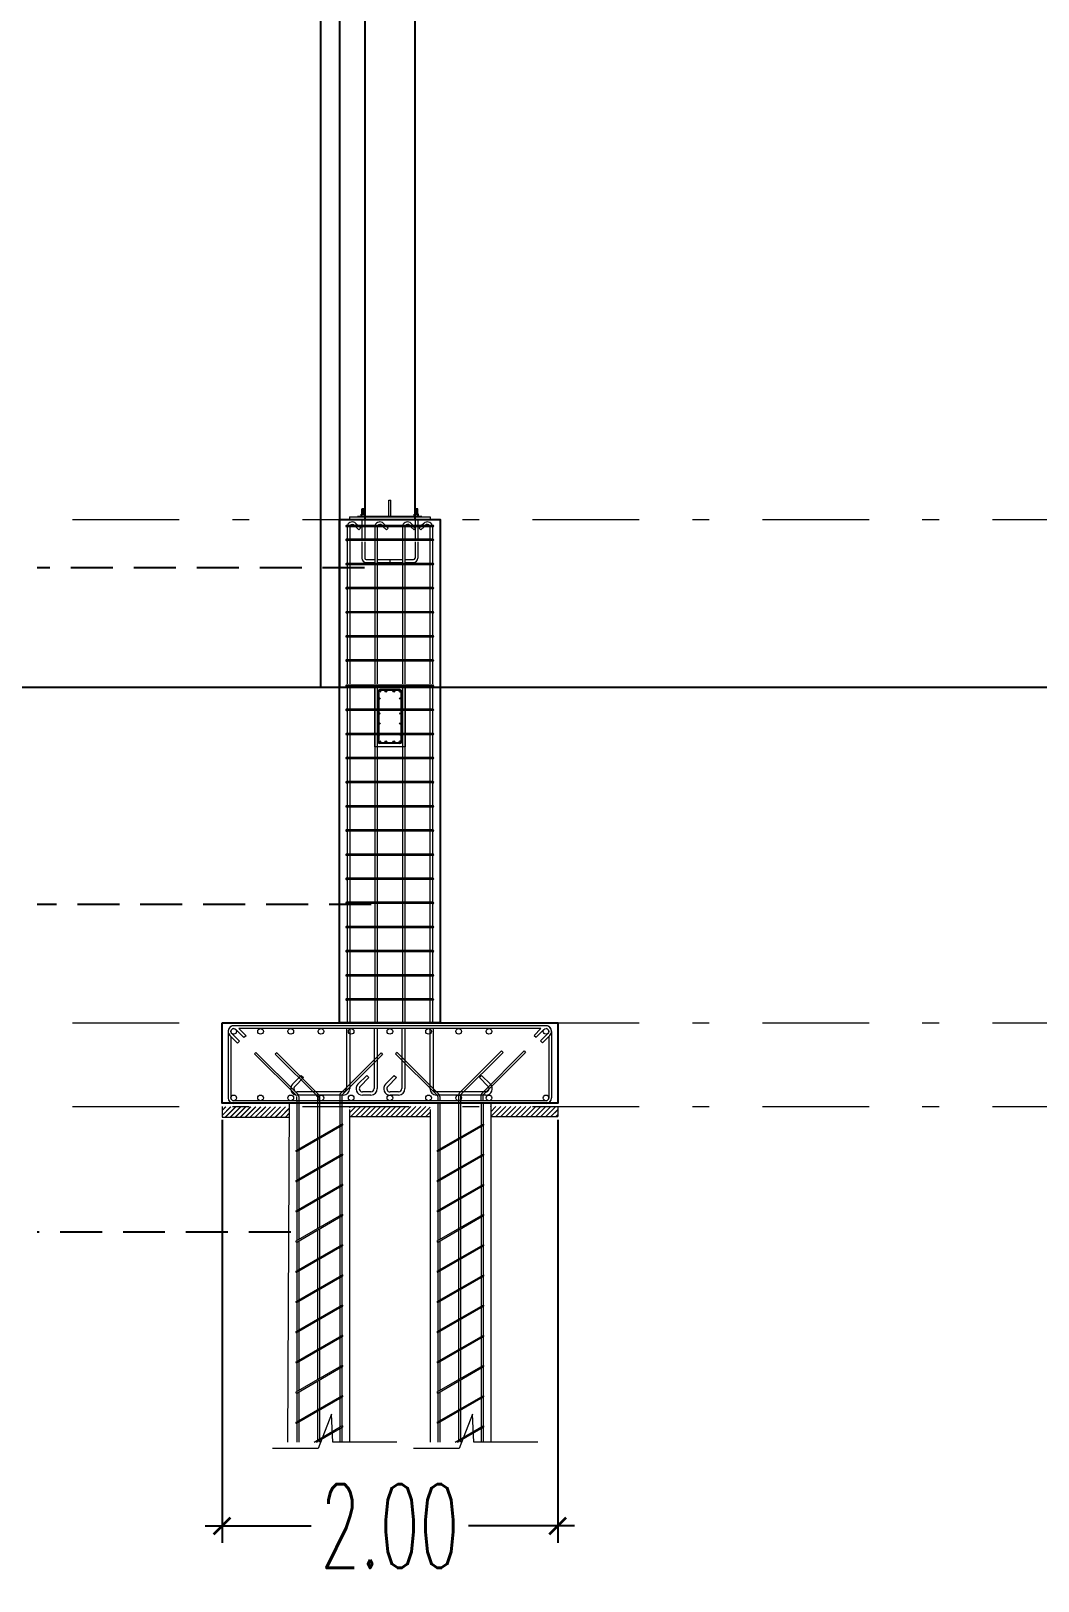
# Model space of a CAD drawing. Header units: millimetres. Extents: x 2175 to 3376, y 1504 to 1740.
# Drawn here: x 3000.11 to 3006.11, y 1627.84 to 1637.08 of the extents above; entities that cross this region are included whole.
import ezdxf

# ---------------------------------------------------------------- set-up
doc = ezdxf.new("R2010")
doc.units = ezdxf.units.MM
for name, pattern in [('DASHDOT2', [12.7, 6.35, -3.175, 0, -3.175]), ('DASHDOTX2', [50.8, 25.4, -12.7, 0, -12.7]), ('DASHED', [19.05, 12.7, -6.35]), ('HIDDEN', [0.375, 0.25, -0.125])]:
    doc.linetypes.add(name, pattern=pattern)
doc.layers.add('As Atap', color=3, linetype='DASHDOTX2', lineweight=40)
doc.layers.add('Garis Dim', color=131, linetype='DASHED', lineweight=9)
for name, color, linetype in [('dinding baru', 142, 'Continuous'), ('GR', 7, 'Continuous'), ('SUNGAI', 150, 'Continuous'), ('WF 150', 5, 'Continuous')]:
    doc.layers.add(name, color=color, linetype=linetype)
doc.layers.add('Layer2', color=7, linetype='DASHED', lineweight=40, true_color=0x238759)
doc.styles.add('-DIM2', font='simplex.shx', dxfattribs={"width": 0.55})
doc.dimstyles.new('DIMENSI MUSHOLLAH', dxfattribs={"dimtxt": 0.5, "dimasz": 0.1, "dimexe": 0.1, "dimexo": 0.1, "dimgap": 0.05, "dimtad": 0, "dimtih": 1, "dimtoh": 1, "dimzin": 0, "dimdsep": 46, "dimtxsty": '-DIM2', "dimblk": 'ARCHTICK', "dimcen": 0.3, "dimdle": 0.1, "dimclrd": 1, "dimclre": 1, "dimclrt": 2, "dimadec": 0, "dimazin": 0, "dimtfac": 1, "dimtix": 1, "dimtofl": 0, "dimtmove": 0, "dimatfit": 3, "dimldrblk": 'ARCHTICK', "dimfxl": 1, "dimtolj": 1, "dimtzin": 0, "dimarcsym": 0})

# ---------------------------------------------------------------- blocks, each defined once
blk = doc.blocks.new('soof bmi')
at = {"layer": 'Garis Dim', "color": 1, "linetype": 'ByBlock', "lineweight": 9}
for p, q in [((38143.76, 315.036), (38143.76, 314.534)), ((38143.768, 315.036), (38143.768, 314.534)), ((38143.978, 315.053), (38143.777, 315.053)), ((38143.978, 315.044), (38143.777, 315.044)), ((38143.987, 315.036), (38143.987, 314.534)), ((38143.996, 315.036), (38143.996, 314.534)), ((38143.978, 314.525), (38143.777, 314.525)), ((38143.978, 314.517), (38143.777, 314.517))]:
    blk.add_line(p, q, dxfattribs=at)
blk.add_lwpolyline([(38143.728, 315.085), (38144.028, 315.085), (38144.028, 314.485), (38143.728, 314.485)], close=True, dxfattribs=at)
for centre, radius in [((38143.777, 315.036), 0.00853), ((38143.774, 314.965), 0.0064), ((38143.838, 315.036), 0.00853), ((38143.917, 315.036), 0.00853), ((38143.978, 315.036), 0.00853), ((38143.981, 314.965), 0.0064), ((38143.774, 314.815), 0.0064), ((38143.981, 314.815), 0.0064), ((38143.774, 314.715), 0.0064), ((38143.981, 314.715), 0.0064), ((38143.774, 314.605), 0.0064), ((38143.777, 314.534), 0.00853), ((38143.838, 314.534), 0.00853), ((38143.917, 314.534), 0.00853), ((38143.978, 314.534), 0.00853), ((38143.981, 314.605), 0.0064)]:
    blk.add_circle(centre, radius, dxfattribs=at)
for centre, radius, start, end in [((38143.777, 315.036), 0.0171, 90, 180), ((38143.978, 315.036), 0.0171, 0, 90), ((38143.978, 315.036), 0.00853, 0, 90), ((38143.777, 314.534), 0.0171, 180, 270), ((38143.978, 314.534), 0.00853, 270, 0), ((38143.978, 314.534), 0.0171, 270, 0)]:
    blk.add_arc(centre, radius, start, end, dxfattribs=at)
blk = doc.blocks.new('_ArchTick')
at = {"color": 0, "linetype": 'ByBlock', "const_width": 0.15}
blk.add_lwpolyline([(-0.5, -0.5), (0.5, 0.5)], dxfattribs=at)
blk = doc.blocks.new('*D922')
at = {"layer": 'Defpoints', "color": 0, "transparency": 16777216}
for p in [(3001.2511, 1630.6858), (3003.2511, 1630.6858), (3003.2511, 1628.1658)]:
    blk.add_point(p, dxfattribs=at)
at = {"layer": 'dinding baru', "color": 1, "linetype": 'Continuous', "lineweight": -2, "transparency": 16777216}
for p, q in [((3001.2511, 1630.5858), (3001.2511, 1628.0658)), ((3003.2511, 1630.5858), (3003.2511, 1628.0658))]:
    blk.add_line(p, q, dxfattribs=at)
at = {"layer": 'dinding baru', "color": 1, "lineweight": -2, "transparency": 16777216}
for p, q in [((3001.1511, 1628.1658), (3001.782, 1628.1658)), ((3003.3511, 1628.1658), (3002.7201, 1628.1658))]:
    blk.add_line(p, q, dxfattribs=at)
at = {"layer": 'dinding baru', "color": 1, "lineweight": -2, "transparency": 16777216, "xscale": 0.1, "yscale": 0.1, "zscale": 0.1, "rotation": 180}
blk.add_blockref('_ArchTick', (3001.2511, 1628.1658), dxfattribs=at)
at = {"layer": 'dinding baru', "color": 1, "lineweight": -2, "transparency": 16777216, "xscale": 0.1, "yscale": 0.1, "zscale": 0.1}
blk.add_blockref('_ArchTick', (3003.2511, 1628.1658), dxfattribs=at)
at = {"layer": 'dinding baru', "color": 2, "lineweight": 0, "transparency": 16777216, "insert": (3002.2511, 1628.1658), "char_height": 0.5, "attachment_point": 5, "style": '-DIM2'}
blk.add_mtext('\\A1;2.00', dxfattribs=at)

msp = doc.modelspace()

# ---------------------------------------------------------------- hatches: boundary and pattern name
at = {"layer": 'Garis Dim', "linetype": 'ByBlock', "lineweight": 5}
h = msp.add_hatch(dxfattribs=at)
h.set_pattern_fill('LINE', color=0, scale=0.00072, angle=-0.00056, style=0)
h.set_pattern_definition([(179.999441, (3700.7352368, 1795.4695676), (2.23035e-08, 0.0022860000006), [])])
h.paths.add_polyline_path([(3002.1013, 1634.2272, 0.414214), (3002.0994, 1634.2291), (3002.086, 1634.2291, 0.414214), (3002.0841, 1634.2272), (3002.0841, 1634.1965), (3002.1013, 1634.1965)])
h = msp.add_hatch(dxfattribs=at)
h.set_pattern_fill('LINE', color=0, scale=0.00072, angle=-0.00056, style=0)
h.set_pattern_definition([(179.999441, (3700.418436, 1795.4695707), (2.23035e-08, 0.0022860000006), [])])
h.paths.add_polyline_path([(3002.4181, 1634.2272, 0.414214), (3002.4162, 1634.2291), (3002.4028, 1634.2291, 0.414214), (3002.4009, 1634.2272), (3002.4009, 1634.1965), (3002.4181, 1634.1965)])
at = {"layer": 'Layer2', "linetype": 'ByBlock', "lineweight": 5}
h = msp.add_hatch(dxfattribs=at)
h.set_pattern_fill('JIS_LC_8', scale=0.0027, style=0)
h.set_pattern_definition([(45, (23.486137, 400.594091), (-0.01489166881, 0.01489166881), []), (45, (23.487217, 400.594091), (-0.01489166881, 0.01489166881), [])])
h.paths.add_polyline_path([(3001.651, 1630.6634), (3001.2511, 1630.6646), (3001.2511, 1630.6046), (3001.651, 1630.6034)])
h.paths.add_polyline_path([(3002.0111, 1630.6658), (3002.0111, 1630.6658), (3002.0111, 1630.6058), (3002.0111, 1630.6058)])
h.paths.add_polyline_path([(3002.4918, 1630.6658), (3002.0111, 1630.6658), (3002.0111, 1630.6058), (3002.4918, 1630.6058)])
h.paths.add_polyline_path([(3003.2511, 1630.6658), (3002.8518, 1630.6658), (3002.8518, 1630.6058), (3003.2511, 1630.6058)])

# ---------------------------------------------------------------- linework, layer by layer
for p, q in [((3001.8388, 1641.3309), (3001.8388, 1633.1658)), ((3001.9511, 1641.3309), (3001.9511, 1633.1658)), ((3002.4422, 1634.1811), (3002.0582, 1634.1811)), ((3002.4422, 1634.1811), (3002.0582, 1634.1811))]:
    msp.add_line(p, q)
at = {"lineweight": 18}
for q in [(3002.0102, 1634.1657), (3002.0102, 1634.1658)]:
    msp.add_line((3002.4902, 1634.1658), q, dxfattribs=at)
at = {"linetype": 'HIDDEN'}
for p, q in [((3002.1008, 1633.8769), (3000.1489, 1633.8769)), ((3002.1394, 1631.8704), (3000.1489, 1631.8704)), ((3001.6614, 1629.9175), (3000.1489, 1629.9175))]:
    msp.add_line(p, q, dxfattribs=at)
at = {"layer": 'As Atap', "color": 0, "linetype": 'ByBlock', "lineweight": 5}
for p, q in [((3002.2458, 1634.281), (3002.2564, 1634.281)), ((3002.2458, 1634.1811), (3002.2458, 1634.281)), ((3002.2564, 1634.1811), (3002.2564, 1634.281)), ((3002.0844, 1634.1658), (3002.0844, 1634.1226)), ((3002.0994, 1634.2291), (3002.086, 1634.2291)), ((3002.1013, 1634.1658), (3002.1013, 1634.1226)), ((3002.4012, 1634.1658), (3002.4012, 1634.1226)), ((3002.4162, 1634.2291), (3002.4028, 1634.2291)), ((3002.4181, 1634.1658), (3002.4181, 1634.1226)), ((3001.9967, 1634.1222), (3001.9967, 1634.0479)), ((3002.0121, 1634.1222), (3002.0121, 1634.0479)), ((3002.0844, 1634.1222), (3002.0844, 1634.0479)), ((3002.1013, 1634.1222), (3002.1013, 1634.0479)), ((3002.1611, 1634.1207), (3002.1611, 1634.0479)), ((3002.1765, 1634.1207), (3002.1765, 1634.0479)), ((3002.3257, 1634.1207), (3002.3257, 1634.0479)), ((3002.341, 1634.1207), (3002.341, 1634.0479)), ((3002.4012, 1634.1222), (3002.4012, 1634.0479)), ((3002.4181, 1634.1222), (3002.4181, 1634.0479)), ((3002.4901, 1634.1207), (3002.4901, 1634.0479)), ((3002.5055, 1634.1207), (3002.5055, 1634.0479)), ((3001.9967, 1634.0402), (3001.9967, 1633.9039)), ((3002.0121, 1634.0402), (3002.0121, 1633.9039)), ((3002.0844, 1634.0328), (3002.0844, 1633.9357)), ((3002.1013, 1634.0328), (3002.1013, 1633.9357)), ((3002.1611, 1634.0402), (3002.1611, 1633.9039)), ((3002.1765, 1634.0402), (3002.1765, 1633.9039)), ((3002.3257, 1634.0402), (3002.3257, 1633.9039)), ((3002.341, 1634.0402), (3002.341, 1633.9039)), ((3002.4012, 1634.0328), (3002.4012, 1633.9357)), ((3002.4181, 1634.0328), (3002.4181, 1633.9357)), ((3002.4901, 1634.0402), (3002.4901, 1633.9039)), ((3002.5055, 1634.0402), (3002.5055, 1633.9039)), ((3001.9967, 1633.8962), (3001.9967, 1633.7599)), ((3002.0121, 1633.8962), (3002.0121, 1633.7599)), ((3002.11, 1633.927), (3002.1611, 1633.927)), ((3002.1103, 1633.9098), (3002.1611, 1633.9098)), ((3002.1611, 1633.8962), (3002.1611, 1633.7599)), ((3002.1765, 1633.927), (3002.3257, 1633.927)), ((3002.1765, 1633.9098), (3002.3257, 1633.9098)), ((3002.1765, 1633.8962), (3002.1765, 1633.7599)), ((3002.2506, 1633.927), (3002.2506, 1633.9098)), ((3002.3257, 1633.8962), (3002.3257, 1633.7599)), ((3002.341, 1633.927), (3002.3925, 1633.927)), ((3002.341, 1633.9098), (3002.3922, 1633.9098)), ((3002.341, 1633.8962), (3002.341, 1633.7599)), ((3002.4901, 1633.8962), (3002.4901, 1633.7599)), ((3002.5055, 1633.8962), (3002.5055, 1633.7599)), ((3001.9967, 1633.7522), (3001.9967, 1633.6159)), ((3002.0121, 1633.7522), (3002.0121, 1633.6159)), ((3002.1611, 1633.7522), (3002.1611, 1633.6159)), ((3002.1765, 1633.7522), (3002.1765, 1633.6159)), ((3002.3257, 1633.7522), (3002.3257, 1633.6159)), ((3002.341, 1633.7522), (3002.341, 1633.6159)), ((3002.4901, 1633.7522), (3002.4901, 1633.6159)), ((3002.5055, 1633.7522), (3002.5055, 1633.6159)), ((3001.9967, 1633.6088), (3001.9967, 1633.4725)), ((3002.0121, 1633.6088), (3002.0121, 1633.4725)), ((3002.1611, 1633.6088), (3002.1611, 1633.4725)), ((3002.1765, 1633.6088), (3002.1765, 1633.4725)), ((3002.3257, 1633.6088), (3002.3257, 1633.4725)), ((3002.341, 1633.6088), (3002.341, 1633.4725)), ((3002.4901, 1633.6088), (3002.4901, 1633.4725)), ((3002.5055, 1633.6088), (3002.5055, 1633.4725)), ((3001.9967, 1633.4648), (3001.9967, 1633.3285)), ((3002.0121, 1633.4648), (3002.0121, 1633.3285)), ((3002.1611, 1633.4648), (3002.1611, 1633.3285)), ((3002.1765, 1633.4648), (3002.1765, 1633.3285)), ((3002.3257, 1633.4648), (3002.3257, 1633.3285)), ((3002.341, 1633.4648), (3002.341, 1633.3285)), ((3002.4901, 1633.4648), (3002.4901, 1633.3285)), ((3002.5055, 1633.4648), (3002.5055, 1633.3285)), ((3001.9967, 1633.3215), (3001.9967, 1633.1852)), ((3002.0121, 1633.3215), (3002.0121, 1633.1852)), ((3002.1611, 1633.3215), (3002.1611, 1633.1852)), ((3002.1765, 1633.3215), (3002.1765, 1633.1852)), ((3002.3257, 1633.3215), (3002.3257, 1633.1852)), ((3002.341, 1633.3215), (3002.341, 1633.1852)), ((3002.4901, 1633.3215), (3002.4901, 1633.1852)), ((3002.5055, 1633.3215), (3002.5055, 1633.1852)), ((3001.9967, 1633.1708), (3001.9967, 1633.0344)), ((3002.0121, 1633.1708), (3002.0121, 1633.0344)), ((3002.1611, 1633.1708), (3002.1611, 1633.0344)), ((3002.1765, 1633.1708), (3002.1765, 1633.0344)), ((3002.3257, 1633.1708), (3002.3257, 1633.0344)), ((3002.341, 1633.1708), (3002.341, 1633.0344)), ((3002.4901, 1633.1708), (3002.4901, 1633.0344)), ((3002.5055, 1633.1708), (3002.5055, 1633.0344)), ((3001.9967, 1633.0268), (3001.9967, 1632.8904)), ((3002.0121, 1633.0268), (3002.0121, 1632.8904)), ((3002.1611, 1633.0268), (3002.1611, 1632.8904)), ((3002.1765, 1633.0268), (3002.1765, 1632.8904)), ((3002.3257, 1633.0268), (3002.3257, 1632.8904)), ((3002.341, 1633.0268), (3002.341, 1632.8904)), ((3002.4901, 1633.0268), (3002.4901, 1632.8904)), ((3002.5055, 1633.0268), (3002.5055, 1632.8904)), ((3001.9967, 1632.8834), (3001.9967, 1632.7471)), ((3002.0121, 1632.8834), (3002.0121, 1632.7471)), ((3002.1611, 1632.8834), (3002.1611, 1632.7471)), ((3002.1765, 1632.8834), (3002.1765, 1632.7471)), ((3002.3257, 1632.8834), (3002.3257, 1632.7471)), ((3002.341, 1632.8834), (3002.341, 1632.7471)), ((3002.4901, 1632.8834), (3002.4901, 1632.7471)), ((3002.5055, 1632.8834), (3002.5055, 1632.7471)), ((3001.9967, 1632.7394), (3001.9967, 1632.6031)), ((3002.0121, 1632.7394), (3002.0121, 1632.6031)), ((3002.1611, 1632.7394), (3002.1611, 1632.6031)), ((3002.1765, 1632.7394), (3002.1765, 1632.6031)), ((3002.3257, 1632.7394), (3002.3257, 1632.6031)), ((3002.341, 1632.7394), (3002.341, 1632.6031)), ((3002.4901, 1632.7394), (3002.4901, 1632.6031)), ((3002.5055, 1632.7394), (3002.5055, 1632.6031)), ((3001.9967, 1632.5954), (3001.9967, 1632.4591)), ((3002.0121, 1632.5954), (3002.0121, 1632.4591)), ((3002.1611, 1632.5954), (3002.1611, 1632.4591)), ((3002.1765, 1632.5954), (3002.1765, 1632.4591)), ((3002.3257, 1632.5954), (3002.3257, 1632.4591)), ((3002.341, 1632.5954), (3002.341, 1632.4591)), ((3002.4901, 1632.5954), (3002.4901, 1632.4591)), ((3002.5055, 1632.5954), (3002.5055, 1632.4591)), ((3001.9967, 1632.4514), (3001.9967, 1632.3151)), ((3002.0121, 1632.4514), (3002.0121, 1632.3151)), ((3002.1611, 1632.4514), (3002.1611, 1632.3151)), ((3002.1765, 1632.4514), (3002.1765, 1632.3151)), ((3002.3257, 1632.4514), (3002.3257, 1632.3151)), ((3002.341, 1632.4514), (3002.341, 1632.3151)), ((3002.4901, 1632.4514), (3002.4901, 1632.3151)), ((3002.5055, 1632.4514), (3002.5055, 1632.3151)), ((3001.9967, 1632.3074), (3001.9967, 1632.1711)), ((3002.0121, 1632.3074), (3002.0121, 1632.1711)), ((3002.1611, 1632.3074), (3002.1611, 1632.1711)), ((3002.1765, 1632.3074), (3002.1765, 1632.1711)), ((3002.3257, 1632.3074), (3002.3257, 1632.1711)), ((3002.341, 1632.3074), (3002.341, 1632.1711)), ((3002.4901, 1632.3074), (3002.4901, 1632.1711)), ((3002.5055, 1632.3074), (3002.5055, 1632.1711)), ((3001.9967, 1632.1634), (3001.9967, 1632.0271)), ((3002.0121, 1632.1634), (3002.0121, 1632.0271)), ((3002.1611, 1632.1634), (3002.1611, 1632.0271)), ((3002.1765, 1632.1634), (3002.1765, 1632.0271)), ((3002.3257, 1632.1634), (3002.3257, 1632.0271)), ((3002.341, 1632.1634), (3002.341, 1632.0271)), ((3002.4901, 1632.1634), (3002.4901, 1632.0271)), ((3002.5055, 1632.1634), (3002.5055, 1632.0271)), ((3001.9967, 1632.02), (3001.9967, 1631.8837)), ((3002.0121, 1632.02), (3002.0121, 1631.8837)), ((3002.1611, 1632.02), (3002.1611, 1631.8837)), ((3002.1765, 1632.02), (3002.1765, 1631.8837)), ((3002.3257, 1632.02), (3002.3257, 1631.8837)), ((3002.341, 1632.02), (3002.341, 1631.8837)), ((3002.4901, 1632.02), (3002.4901, 1631.8837)), ((3002.5055, 1632.02), (3002.5055, 1631.8837)), ((3001.9967, 1631.876), (3001.9967, 1631.7397)), ((3002.0121, 1631.876), (3002.0121, 1631.7397)), ((3002.1611, 1631.876), (3002.1611, 1631.7397)), ((3002.1765, 1631.876), (3002.1765, 1631.7397)), ((3002.3257, 1631.876), (3002.3257, 1631.7397)), ((3002.341, 1631.876), (3002.341, 1631.7397)), ((3002.4901, 1631.876), (3002.4901, 1631.7397)), ((3002.5055, 1631.876), (3002.5055, 1631.7397)), ((3001.9967, 1631.732), (3001.9967, 1631.5957)), ((3002.0121, 1631.732), (3002.0121, 1631.5957)), ((3002.1611, 1631.732), (3002.1611, 1631.5957)), ((3002.1765, 1631.732), (3002.1765, 1631.5957)), ((3002.3257, 1631.732), (3002.3257, 1631.5957)), ((3002.341, 1631.732), (3002.341, 1631.5957)), ((3002.4901, 1631.732), (3002.4901, 1631.5957)), ((3002.5055, 1631.732), (3002.5055, 1631.5957)), ((3001.9967, 1631.588), (3001.9967, 1631.4517)), ((3002.0121, 1631.588), (3002.0121, 1631.4517)), ((3002.1611, 1631.588), (3002.1611, 1631.4517)), ((3002.1765, 1631.588), (3002.1765, 1631.4517)), ((3002.3257, 1631.588), (3002.3257, 1631.4517)), ((3002.341, 1631.588), (3002.341, 1631.4517)), ((3002.4901, 1631.588), (3002.4901, 1631.4517)), ((3002.5055, 1631.588), (3002.5055, 1631.4517)), ((3001.9967, 1631.444), (3001.9967, 1631.3077)), ((3002.0121, 1631.444), (3002.0121, 1631.3077)), ((3002.1611, 1631.444), (3002.1611, 1631.3077)), ((3002.1765, 1631.444), (3002.1765, 1631.3077)), ((3002.3257, 1631.444), (3002.3257, 1631.3077)), ((3002.341, 1631.444), (3002.341, 1631.3077)), ((3002.4901, 1631.444), (3002.4901, 1631.3077)), ((3002.5055, 1631.444), (3002.5055, 1631.3077)), ((3001.9967, 1631.3), (3001.9967, 1631.1637)), ((3002.0121, 1631.3), (3002.0121, 1631.1637)), ((3002.1611, 1631.3), (3002.1611, 1631.1637)), ((3002.1765, 1631.3), (3002.1765, 1631.1637)), ((3002.3257, 1631.3), (3002.3257, 1631.1637)), ((3002.341, 1631.3), (3002.341, 1631.1637)), ((3002.4901, 1631.3), (3002.4901, 1631.1637)), ((3002.5055, 1631.3), (3002.5055, 1631.1637)), ((3001.2871, 1631.1142), (3001.2871, 1630.7174)), ((3001.9929, 1631.131), (3001.9929, 1630.7726)), ((3002.0121, 1631.131), (3002.0121, 1630.7815)), ((3002.1573, 1631.131), (3002.1573, 1630.7726)), ((3002.1765, 1631.131), (3002.1765, 1630.7726)), ((3002.3218, 1631.131), (3002.3218, 1630.7726)), ((3002.341, 1631.131), (3002.341, 1630.7726)), ((3002.4901, 1631.131), (3002.4901, 1630.7758)), ((3002.5093, 1631.131), (3002.5093, 1630.7735)), ((3003.2151, 1631.114), (3003.2151, 1630.7174)), ((3001.3046, 1631.0835), (3001.3046, 1630.7223)), ((3003.1983, 1631.0835), (3003.1983, 1630.7174)), ((3001.9527, 1630.7391), (3001.9527, 1630.7006)), ((3002.0121, 1630.7815), (3002.0121, 1630.7726)), ((3001.6959, 1630.7267), (3001.6959, 1630.7006)), ((3001.6967, 1630.7006), (3001.6967, 1630.4065)), ((3001.7079, 1630.7267), (3001.7079, 1630.7006)), ((3001.7087, 1630.7006), (3001.7087, 1630.4135)), ((3001.8191, 1630.7271), (3001.8191, 1630.4772)), ((3001.8311, 1630.7321), (3001.8311, 1630.4841)), ((3001.9535, 1630.7006), (3001.9535, 1630.5548)), ((3001.9647, 1630.7342), (3001.9647, 1630.7006)), ((3001.9655, 1630.7006), (3001.9655, 1630.5617)), ((3002.5367, 1630.7267), (3002.5367, 1630.7006)), ((3002.5367, 1630.7267), (3002.5367, 1630.7006)), ((3002.5374, 1630.6838), (3002.5374, 1630.4065)), ((3002.5487, 1630.7267), (3002.5487, 1630.7006)), ((3002.5487, 1630.7265), (3002.5487, 1630.7006)), ((3002.5494, 1630.6838), (3002.5494, 1630.4135)), ((3002.6598, 1630.7342), (3002.6598, 1630.4772)), ((3002.6718, 1630.7342), (3002.6718, 1630.4841)), ((3002.7935, 1630.7317), (3002.7935, 1630.7006)), ((3002.7942, 1630.6838), (3002.7942, 1630.5655)), ((3002.7942, 1630.6838), (3002.7942, 1630.5548)), ((3002.8055, 1630.7317), (3002.8055, 1630.7006)), ((3002.8062, 1630.6838), (3002.8062, 1630.5655)), ((3002.8062, 1630.6838), (3002.8062, 1630.5617)), ((3002.8588, 1630.7008), (3002.8588, 1630.7006)), ((3002.8588, 1630.7008), (3002.8588, 1630.7006)), ((3001.9655, 1630.5534), (3001.9655, 1630.3817)), ((3002.8062, 1630.5534), (3002.8062, 1630.3817)), ((3001.8191, 1630.4689), (3001.8191, 1630.2972)), ((3001.8311, 1630.4758), (3001.8311, 1630.3041)), ((3001.9535, 1630.5465), (3001.9535, 1630.3748)), ((3002.6598, 1630.4689), (3002.6598, 1630.2972)), ((3002.6718, 1630.4758), (3002.6718, 1630.3041)), ((3002.7942, 1630.5465), (3002.7942, 1630.3748)), ((3001.6967, 1630.3982), (3001.6967, 1630.2265)), ((3001.7087, 1630.4051), (3001.7087, 1630.2335)), ((3001.9655, 1630.3734), (3001.9655, 1630.2017)), ((3002.5374, 1630.3982), (3002.5374, 1630.2265)), ((3002.5494, 1630.4052), (3002.5494, 1630.2335)), ((3002.8062, 1630.3734), (3002.8062, 1630.2017)), ((3001.8191, 1630.2889), (3001.8191, 1630.1172)), ((3001.8311, 1630.2958), (3001.8311, 1630.1241)), ((3001.9535, 1630.3665), (3001.9535, 1630.1948)), ((3002.6598, 1630.2889), (3002.6598, 1630.1172)), ((3002.6718, 1630.2958), (3002.6718, 1630.1241)), ((3002.7942, 1630.3665), (3002.7942, 1630.1948)), ((3001.6967, 1630.2182), (3001.6967, 1630.0465)), ((3001.7087, 1630.2251), (3001.7087, 1630.0535)), ((3001.9535, 1630.1865), (3001.9535, 1630.0148)), ((3001.9655, 1630.1934), (3001.9655, 1630.0217)), ((3002.5374, 1630.2182), (3002.5375, 1630.0465)), ((3002.5494, 1630.2252), (3002.5495, 1630.0535)), ((3002.7942, 1630.1865), (3002.7943, 1630.0148)), ((3002.8062, 1630.1934), (3002.8063, 1630.0217)), ((3001.8191, 1630.1089), (3001.8191, 1629.9372)), ((3001.8311, 1630.1158), (3001.8311, 1629.9441)), ((3002.6598, 1630.1089), (3002.6599, 1629.9372)), ((3002.6718, 1630.1158), (3002.6719, 1629.9441)), ((3001.6967, 1630.0382), (3001.6967, 1629.8665)), ((3001.7087, 1630.0451), (3001.7087, 1629.8735)), ((3001.9535, 1630.0065), (3001.9535, 1629.8348)), ((3001.9655, 1630.0134), (3001.9655, 1629.8417)), ((3002.5375, 1630.0382), (3002.5375, 1629.8665)), ((3002.5495, 1630.0452), (3002.5495, 1629.8735)), ((3002.7943, 1630.0065), (3002.7943, 1629.8348)), ((3002.8063, 1630.0134), (3002.8063, 1629.8417)), ((3001.8191, 1629.9289), (3001.8191, 1629.7572)), ((3001.8311, 1629.9358), (3001.8311, 1629.7641)), ((3002.6599, 1629.9289), (3002.6599, 1629.7572)), ((3002.6719, 1629.9358), (3002.6719, 1629.7641)), ((3001.6967, 1629.8582), (3001.6967, 1629.6865)), ((3001.7087, 1629.8651), (3001.7087, 1629.6935)), ((3001.9535, 1629.8265), (3001.9535, 1629.6548)), ((3001.9655, 1629.8334), (3001.9655, 1629.6617)), ((3002.5375, 1629.8582), (3002.5375, 1629.6865)), ((3002.5495, 1629.8652), (3002.5495, 1629.6935)), ((3002.7943, 1629.8265), (3002.7943, 1629.6548)), ((3002.7943, 1629.8265), (3002.7943, 1629.6548)), ((3002.8063, 1629.8334), (3002.8063, 1629.6617)), ((3002.8063, 1629.8334), (3002.8063, 1629.6617)), ((3001.8191, 1629.7489), (3001.8191, 1629.5772)), ((3001.8311, 1629.7558), (3001.8311, 1629.5841)), ((3002.6599, 1629.7489), (3002.6599, 1629.5772)), ((3002.6599, 1629.7489), (3002.6599, 1629.5772)), ((3002.6719, 1629.7558), (3002.6719, 1629.5841)), ((3002.6719, 1629.7558), (3002.6719, 1629.5841)), ((3001.6967, 1629.6782), (3001.6967, 1629.5065)), ((3001.7087, 1629.6851), (3001.7087, 1629.5135)), ((3001.9535, 1629.6465), (3001.9535, 1629.4748)), ((3001.9655, 1629.6534), (3001.9655, 1629.4817)), ((3002.5375, 1629.6782), (3002.5375, 1629.5065)), ((3002.5375, 1629.6782), (3002.5375, 1629.5065)), ((3002.5495, 1629.6852), (3002.5495, 1629.5135)), ((3002.5495, 1629.6852), (3002.5495, 1629.5135)), ((3002.7943, 1629.6465), (3002.7943, 1629.4748)), ((3002.8063, 1629.6534), (3002.8063, 1629.4817)), ((3001.8191, 1629.5689), (3001.8191, 1629.3972)), ((3001.8311, 1629.5758), (3001.8311, 1629.4041)), ((3002.6599, 1629.5689), (3002.6599, 1629.3972)), ((3002.6719, 1629.5758), (3002.6719, 1629.4041)), ((3001.6967, 1629.4982), (3001.6967, 1629.3265)), ((3001.7087, 1629.5051), (3001.7087, 1629.3335)), ((3001.9535, 1629.4665), (3001.9535, 1629.2948)), ((3001.9655, 1629.4734), (3001.9655, 1629.3017)), ((3002.5375, 1629.4982), (3002.5375, 1629.3265)), ((3002.5495, 1629.5052), (3002.5495, 1629.3335)), ((3002.7943, 1629.4665), (3002.7943, 1629.2948)), ((3002.8063, 1629.4734), (3002.8063, 1629.3017)), ((3001.8191, 1629.3889), (3001.8191, 1629.2172)), ((3001.8311, 1629.3958), (3001.8311, 1629.2241)), ((3002.6599, 1629.3889), (3002.6599, 1629.2172)), ((3002.6719, 1629.3958), (3002.6719, 1629.2241)), ((3001.6967, 1629.3182), (3001.6967, 1629.1465)), ((3001.7087, 1629.3251), (3001.7087, 1629.1535)), ((3001.9535, 1629.2865), (3001.9535, 1629.1148)), ((3001.9655, 1629.2934), (3001.9655, 1629.1217)), ((3002.5375, 1629.3182), (3002.5375, 1629.1465)), ((3002.5495, 1629.3252), (3002.5495, 1629.1535)), ((3002.7943, 1629.2865), (3002.7943, 1629.1148)), ((3002.8063, 1629.2934), (3002.8063, 1629.1217)), ((3001.8191, 1629.2089), (3001.8191, 1629.0372)), ((3001.8311, 1629.2158), (3001.8311, 1629.0441)), ((3002.6599, 1629.2089), (3002.6599, 1629.0372)), ((3002.6719, 1629.2158), (3002.6719, 1629.0441)), ((3001.6967, 1629.1382), (3001.6967, 1628.9665)), ((3001.7087, 1629.1451), (3001.7087, 1628.9735)), ((3001.9535, 1629.1065), (3001.9535, 1628.9348)), ((3001.9655, 1629.1134), (3001.9655, 1628.9417)), ((3002.5375, 1629.1382), (3002.5375, 1628.9665)), ((3002.5495, 1629.1452), (3002.5495, 1628.9735)), ((3002.7943, 1629.1065), (3002.7943, 1628.9348)), ((3002.8063, 1629.1134), (3002.8063, 1628.9417)), ((3001.8191, 1629.0289), (3001.8191, 1628.8572)), ((3001.8311, 1629.0358), (3001.8311, 1628.8641)), ((3002.6599, 1629.0289), (3002.6599, 1628.8572)), ((3002.6719, 1629.0358), (3002.6719, 1628.8641)), ((3001.6967, 1628.9582), (3001.6967, 1628.7865)), ((3001.7087, 1628.9651), (3001.7087, 1628.7935)), ((3001.9535, 1628.9265), (3001.9535, 1628.7548)), ((3001.9655, 1628.9334), (3001.9655, 1628.7617)), ((3002.5375, 1628.9582), (3002.5375, 1628.7865)), ((3002.5495, 1628.9652), (3002.5495, 1628.7935)), ((3002.7943, 1628.9265), (3002.7943, 1628.7548)), ((3002.8063, 1628.9334), (3002.8063, 1628.7617)), ((3001.8191, 1628.8489), (3001.8191, 1628.6772)), ((3001.8311, 1628.8558), (3001.8311, 1628.6841)), ((3002.6599, 1628.8489), (3002.6599, 1628.6772)), ((3002.6719, 1628.8558), (3002.6719, 1628.6841)), ((3001.6967, 1628.7782), (3001.6967, 1628.6658)), ((3001.7087, 1628.7851), (3001.7087, 1628.6658)), ((3001.9535, 1628.7465), (3001.9535, 1628.6657)), ((3001.9655, 1628.7534), (3001.9655, 1628.6657)), ((3002.5375, 1628.7782), (3002.5375, 1628.6658)), ((3002.5495, 1628.7852), (3002.5495, 1628.6658)), ((3002.7943, 1628.7465), (3002.7943, 1628.6658)), ((3002.8063, 1628.7534), (3002.8063, 1628.6658)), ((3001.8191, 1628.6689), (3001.8191, 1628.6658)), ((3001.8311, 1628.6758), (3001.8311, 1628.6658)), ((3002.6599, 1628.6689), (3002.6599, 1628.6658)), ((3002.6719, 1628.6758), (3002.6719, 1628.6658))]:
    msp.add_line(p, q, dxfattribs=at)
at = {"layer": 'As Atap', "color": 7, "linetype": 'ByBlock', "lineweight": 9}
for p, q in [((3002.0111, 1634.1811), (3002.0111, 1634.1658)), ((3002.0111, 1634.1811), (3002.4911, 1634.1811)), ((3002.4911, 1634.1811), (3002.4911, 1634.1658))]:
    msp.add_line(p, q, dxfattribs=at)
at = {"layer": 'As Atap', "color": 7, "linetype": 'ByBlock', "lineweight": 5}
for p, q in [((3002.1083, 1634.183), (3002.0771, 1634.183)), ((3002.1054, 1634.1965), (3002.0799, 1634.1965)), ((3002.4251, 1634.183), (3002.3939, 1634.183)), ((3002.4222, 1634.1965), (3002.3967, 1634.1965)), ((3001.2511, 1630.6658), (3001.2511, 1630.6034)), ((3001.6513, 1630.6867), (3001.6415, 1628.6658)), ((3002.0111, 1630.6478), (3002.0111, 1628.6658)), ((3002.4918, 1630.6478), (3002.4919, 1628.6658)), ((3002.8518, 1630.6838), (3002.8519, 1628.6658)), ((3003.2511, 1630.6658), (3003.2511, 1630.6058))]:
    msp.add_line(p, q, dxfattribs=at)
at = {"layer": 'As Atap', "color": 0, "linetype": 'ByBlock', "lineweight": 5}
for centre, radius, start, end in [((3002.1103, 1633.9357), 0.0259, 180, 270), ((3002.11, 1633.9357), 0.00864, 180, 270), ((3002.3922, 1633.9357), 0.0259, 270, 0), ((3002.3925, 1633.9357), 0.00864, 270, 0)]:
    msp.add_arc(centre, radius, start, end, dxfattribs=at)
at = {"layer": 'Garis Dim', "linetype": 'DASHDOT2', "ltscale": 0.1}
for p, q in [((2996.2511, 1634.1658), (3070.7511, 1634.1658)), ((2996.2511, 1631.1658), (3070.7564, 1631.1658)), ((2996.2511, 1630.6658), (3070.7564, 1630.6658))]:
    msp.add_line(p, q, dxfattribs=at)
at = {"layer": 'Garis Dim', "color": 7, "linetype": 'ByBlock', "lineweight": 5}
for p, q in [((3002.0771, 1634.1811), (3002.0771, 1634.183)), ((3002.0799, 1634.183), (3002.0799, 1634.1965)), ((3002.0863, 1634.183), (3002.0863, 1634.1965)), ((3002.0991, 1634.183), (3002.0991, 1634.1965)), ((3002.1054, 1634.183), (3002.1054, 1634.1965)), ((3002.1083, 1634.1811), (3002.1083, 1634.183)), ((3002.3939, 1634.1811), (3002.3939, 1634.183)), ((3002.3967, 1634.183), (3002.3967, 1634.1965)), ((3002.4031, 1634.183), (3002.4031, 1634.1965)), ((3002.4159, 1634.183), (3002.4159, 1634.1965)), ((3002.4222, 1634.183), (3002.4222, 1634.1965)), ((3002.4251, 1634.1811), (3002.4251, 1634.183)), ((3001.2511, 1630.6034), (3001.6509, 1630.6034)), ((3002.0111, 1630.6058), (3002.4918, 1630.6058)), ((3002.8518, 1630.6058), (3003.2511, 1630.6058))]:
    msp.add_line(p, q, dxfattribs=at)
at = {"layer": 'Garis Dim', "color": 0, "linetype": 'ByBlock', "lineweight": 5}
for p, q in [((3002.0841, 1634.1965), (3002.0841, 1634.2272)), ((3002.1013, 1634.1965), (3002.1013, 1634.2272)), ((3002.4009, 1634.1965), (3002.4009, 1634.2272)), ((3002.4181, 1634.1965), (3002.4181, 1634.2272)), ((3002.5093, 1634.1299), (3001.9929, 1634.1299)), ((3002.5093, 1634.1222), (3001.9929, 1634.1222)), ((3002.0476, 1634.1222), (3002.0664, 1634.1035)), ((3002.0491, 1634.1424), (3002.0616, 1634.1299)), ((3002.0623, 1634.1315), (3002.0639, 1634.1299)), ((3002.0772, 1634.1143), (3002.0664, 1634.1035)), ((3002.0693, 1634.1222), (3002.0772, 1634.1143)), ((3002.2027, 1634.1315), (3002.2043, 1634.1299)), ((3002.212, 1634.1222), (3002.2308, 1634.1035)), ((3002.2135, 1634.1424), (3002.226, 1634.1299)), ((3002.2416, 1634.1143), (3002.2308, 1634.1035)), ((3002.2337, 1634.1222), (3002.2416, 1634.1143)), ((3002.3672, 1634.1315), (3002.3688, 1634.1299)), ((3002.3765, 1634.1222), (3002.3953, 1634.1035)), ((3002.3781, 1634.1424), (3002.3906, 1634.1299)), ((3002.3928, 1634.1222), (3002.4007, 1634.1143)), ((3002.4062, 1634.1143), (3002.3953, 1634.1035)), ((3002.3982, 1634.1222), (3002.4062, 1634.1143)), ((3002.4329, 1634.1222), (3002.425, 1634.1143)), ((3002.425, 1634.1143), (3002.4358, 1634.1035)), ((3002.4546, 1634.1222), (3002.4358, 1634.1035)), ((3002.4531, 1634.1424), (3002.4406, 1634.1299)), ((3002.4639, 1634.1315), (3002.4623, 1634.1299)), ((3002.5093, 1634.0479), (3001.9929, 1634.0479)), ((3002.5093, 1634.0402), (3001.9929, 1634.0402)), ((3002.5093, 1633.9039), (3001.9929, 1633.9039)), ((3002.5093, 1633.8962), (3001.9929, 1633.8962)), ((3002.5093, 1633.7599), (3001.9929, 1633.7599)), ((3002.5093, 1633.7522), (3001.9929, 1633.7522)), ((3002.5093, 1633.6159), (3001.9929, 1633.6159)), ((3002.5093, 1633.6082), (3001.9929, 1633.6082)), ((3002.5093, 1633.4725), (3001.9929, 1633.4725)), ((3002.5093, 1633.4648), (3001.9929, 1633.4648)), ((3002.5093, 1633.3285), (3001.9929, 1633.3285)), ((3002.5093, 1633.3208), (3001.9929, 1633.3208)), ((3002.5093, 1633.1784), (3001.9929, 1633.1784)), ((3002.5093, 1633.1708), (3001.9929, 1633.1708)), ((3002.5093, 1633.0344), (3001.9929, 1633.0344)), ((3002.5093, 1633.0268), (3001.9929, 1633.0268)), ((3002.5093, 1632.8904), (3001.9929, 1632.8904)), ((3002.5093, 1632.8828), (3001.9929, 1632.8828)), ((3002.5093, 1632.7471), (3001.9929, 1632.7471)), ((3002.5093, 1632.7394), (3001.9929, 1632.7394)), ((3002.5093, 1632.6031), (3001.9929, 1632.6031)), ((3002.5093, 1632.5954), (3001.9929, 1632.5954)), ((3002.5093, 1632.4591), (3001.9929, 1632.4591)), ((3002.5093, 1632.4514), (3001.9929, 1632.4514)), ((3002.5093, 1632.3151), (3001.9929, 1632.3151)), ((3002.5093, 1632.3074), (3001.9929, 1632.3074)), ((3002.5093, 1632.1711), (3001.9929, 1632.1711)), ((3002.5093, 1632.1634), (3001.9929, 1632.1634)), ((3002.5093, 1632.0271), (3001.9929, 1632.0271)), ((3002.5093, 1632.0194), (3001.9929, 1632.0194)), ((3002.5093, 1631.8837), (3001.9929, 1631.8837)), ((3002.5093, 1631.876), (3001.9929, 1631.876)), ((3002.5093, 1631.7397), (3001.9929, 1631.7397)), ((3002.5093, 1631.732), (3001.9929, 1631.732)), ((3002.5093, 1631.5957), (3001.9929, 1631.5957)), ((3002.5093, 1631.588), (3001.9929, 1631.588)), ((3002.5093, 1631.4517), (3001.9929, 1631.4517)), ((3002.5093, 1631.444), (3001.9929, 1631.444)), ((3002.5093, 1631.3077), (3001.9929, 1631.3077)), ((3002.5093, 1631.3), (3001.9929, 1631.3)), ((3001.2916, 1631.131), (3001.2916, 1631.131)), ((3003.1814, 1631.1478), (3001.3207, 1631.1478)), ((3001.3321, 1631.1265), (3001.3818, 1631.0768)), ((3003.1509, 1631.131), (3001.3514, 1631.131)), ((3001.3514, 1631.131), (3001.3949, 1631.0875)), ((3003.1509, 1631.131), (3003.11, 1631.0901)), ((3003.1684, 1631.1247), (3003.1226, 1631.079)), ((3001.297, 1631.0904), (3001.3428, 1631.0446)), ((3001.3082, 1631.103), (3001.3558, 1631.0553)), ((3001.3558, 1631.0553), (3001.3428, 1631.0446)), ((3001.3949, 1631.0875), (3001.3818, 1631.0768)), ((3003.11, 1631.0901), (3003.1226, 1631.079)), ((3003.1943, 1631.1033), (3003.1478, 1631.0568)), ((3003.1478, 1631.0568), (3003.1604, 1631.0457)), ((3003.2052, 1631.0904), (3003.1604, 1631.0457)), ((3001.4534, 1630.9887), (3001.4449, 1630.9802)), ((3001.6942, 1630.731), (3001.4449, 1630.9802)), ((3001.7027, 1630.7394), (3001.4534, 1630.9887)), ((3001.5771, 1630.986), (3001.5687, 1630.9775)), ((3001.8191, 1630.7271), (3001.5687, 1630.9775)), ((3001.8316, 1630.7315), (3001.5771, 1630.986)), ((3001.9527, 1630.7391), (3002.1988, 1630.9852)), ((3001.9647, 1630.7342), (3002.2067, 1630.9761)), ((3002.1988, 1630.9852), (3002.2067, 1630.9761)), ((3002.2941, 1630.9887), (3002.2857, 1630.9802)), ((3002.5349, 1630.731), (3002.2857, 1630.9802)), ((3002.5435, 1630.7394), (3002.2941, 1630.9887)), ((3002.665, 1630.7448), (3002.917, 1630.9976)), ((3002.6727, 1630.7363), (3002.9255, 1630.9891)), ((3002.7988, 1630.7444), (3003.0516, 1630.9972)), ((3002.8073, 1630.7359), (3003.0601, 1630.9887)), ((3002.917, 1630.9976), (3002.9255, 1630.9891)), ((3003.0516, 1630.9972), (3003.0601, 1630.9887)), ((3001.6713, 1630.7997), (3001.7233, 1630.8518)), ((3001.6848, 1630.7862), (3001.7369, 1630.8382)), ((3001.7233, 1630.8518), (3001.7369, 1630.8382)), ((3002.061, 1630.7997), (3002.1131, 1630.8518)), ((3002.0746, 1630.7862), (3002.1267, 1630.8382)), ((3002.1131, 1630.8518), (3002.1267, 1630.8382)), ((3002.2256, 1630.7997), (3002.2776, 1630.8518)), ((3002.2391, 1630.7862), (3002.2912, 1630.8382)), ((3002.2776, 1630.8518), (3002.2912, 1630.8382)), ((3002.7981, 1630.8518), (3002.7845, 1630.8382)), ((3002.8366, 1630.7862), (3002.7845, 1630.8382)), ((3002.8501, 1630.7997), (3002.7981, 1630.8518)), ((3001.9737, 1630.7534), (3001.6984, 1630.7534)), ((3002.1381, 1630.7534), (3002.0882, 1630.7534)), ((3002.3026, 1630.7534), (3002.2527, 1630.7534)), ((3002.823, 1630.7534), (3002.5285, 1630.7534)), ((3003.1815, 1630.7006), (3001.3207, 1630.7006)), ((3003.0815, 1630.6838), (3001.3207, 1630.6838)), ((3003.1815, 1630.6838), (3001.3207, 1630.6838)), ((3001.9737, 1630.7342), (3001.6984, 1630.7342)), ((3002.1381, 1630.7342), (3002.0882, 1630.7342)), ((3002.3026, 1630.7342), (3002.2527, 1630.7342)), ((3002.823, 1630.7342), (3002.5285, 1630.7342)), ((3002.5349, 1630.731), (3002.5317, 1630.7342)), ((3001.6931, 1630.4045), (3001.9655, 1630.5617)), ((3001.6967, 1630.3982), (3001.9693, 1630.5556)), ((3002.5339, 1630.4045), (3002.8062, 1630.5617)), ((3002.5375, 1630.3982), (3002.81, 1630.5556)), ((3001.6931, 1630.2245), (3001.9655, 1630.3817)), ((3001.6967, 1630.2182), (3001.9693, 1630.3756)), ((3002.5339, 1630.2245), (3002.8062, 1630.3817)), ((3002.5375, 1630.2182), (3002.81, 1630.3756)), ((3001.6931, 1630.0445), (3001.9655, 1630.2017)), ((3001.6967, 1630.0382), (3001.9693, 1630.1956)), ((3002.5339, 1630.0445), (3002.8062, 1630.2017)), ((3002.5375, 1630.0382), (3002.81, 1630.1956)), ((3001.6931, 1629.8645), (3001.9655, 1630.0217)), ((3001.6967, 1629.8582), (3001.9693, 1630.0156)), ((3002.5339, 1629.8645), (3002.8063, 1630.0217)), ((3002.5375, 1629.8582), (3002.81, 1630.0156)), ((3001.6931, 1629.6845), (3001.9655, 1629.8417)), ((3001.6967, 1629.6782), (3001.9693, 1629.8356)), ((3002.5339, 1629.6845), (3002.8063, 1629.8417)), ((3002.5375, 1629.6782), (3002.81, 1629.8356)), ((3001.6931, 1629.5045), (3001.9655, 1629.6617)), ((3001.6967, 1629.4982), (3001.9693, 1629.6556)), ((3002.5339, 1629.5045), (3002.8063, 1629.6617)), ((3002.5339, 1629.5045), (3002.8063, 1629.6617)), ((3002.5375, 1629.4982), (3002.81, 1629.6556)), ((3002.5375, 1629.4982), (3002.81, 1629.6556)), ((3001.6931, 1629.3245), (3001.9655, 1629.4817)), ((3001.6967, 1629.3182), (3001.9693, 1629.4756)), ((3002.5339, 1629.3245), (3002.8063, 1629.4817)), ((3002.5375, 1629.3182), (3002.81, 1629.4756)), ((3001.6931, 1629.1445), (3001.9655, 1629.3017)), ((3001.6967, 1629.1382), (3001.9693, 1629.2956)), ((3002.5339, 1629.1445), (3002.8063, 1629.3017)), ((3002.5375, 1629.1382), (3002.81, 1629.2956)), ((3001.6931, 1628.9645), (3001.9655, 1629.1217)), ((3001.6967, 1628.9582), (3001.9693, 1629.1156)), ((3002.5339, 1628.9645), (3002.8063, 1629.1217)), ((3002.5375, 1628.9582), (3002.81, 1629.1156)), ((3001.6931, 1628.7845), (3001.9655, 1628.9417)), ((3001.6967, 1628.7782), (3001.9693, 1628.9356)), ((3002.5339, 1628.7845), (3002.8063, 1628.9417)), ((3002.5375, 1628.7782), (3002.81, 1628.9356)), ((3001.7993, 1628.6658), (3001.9655, 1628.7617)), ((3001.8137, 1628.6658), (3001.9693, 1628.7556)), ((3002.64, 1628.6658), (3002.8063, 1628.7617)), ((3002.6544, 1628.6658), (3002.81, 1628.7556))]:
    msp.add_line(p, q, dxfattribs=at)
for centre in [(3001.3207, 1631.1142), (3001.4807, 1631.1142), (3001.6607, 1631.1142), (3001.8407, 1631.1142), (3002.0207, 1631.1142), (3002.2511, 1631.1142), (3002.4815, 1631.1142), (3002.6615, 1631.1142), (3002.8415, 1631.1142), (3003.1815, 1631.1142), (3001.3207, 1630.7174), (3001.4807, 1630.7174), (3001.6607, 1630.7174), (3001.8407, 1630.7174), (3002.0207, 1630.7174), (3002.2511, 1630.7174), (3002.4815, 1630.7174), (3002.6615, 1630.7174), (3002.8415, 1630.7174), (3003.1815, 1630.7174)]:
    msp.add_circle(centre, 0.0168, dxfattribs=at)
at = {"layer": 'Garis Dim', "color": 7, "linetype": 'ByBlock', "lineweight": 5}
for centre, radius, start, end in [((3002.0831, 1634.2056), 0.00967, 250.751, 289.249), ((3002.0927, 1634.2122), 0.0169, 247.90065, 292.09935), ((3002.1023, 1634.2056), 0.00967, 250.75362, 289.24638), ((3002.3999, 1634.2056), 0.00967, 250.751, 289.249), ((3002.4095, 1634.2122), 0.0169, 247.90065, 292.09935), ((3002.4191, 1634.2056), 0.00967, 250.75362, 289.24638)]:
    msp.add_arc(centre, radius, start, end, dxfattribs=at)
at = {"layer": 'Garis Dim', "color": 0, "linetype": 'ByBlock', "lineweight": 5}
for centre, radius, start, end in [((3002.086, 1634.2272), 0.00192, 90, 180), ((3002.0994, 1634.2272), 0.00192, 0, 90), ((3002.4028, 1634.2272), 0.00192, 90, 180), ((3002.4162, 1634.2272), 0.00192, 0, 90), ((3001.9929, 1634.1261), 0.00384, 90, 270.00063), ((3002.0274, 1634.1207), 0.0307, 177.08486, 180), ((3002.0274, 1634.1207), 0.0307, 45, 162.49093), ((3002.0274, 1634.1207), 0.0154, 36.99272, 143.00728), ((3002.0514, 1634.1207), 0.0154, 174.16215, 180), ((3002.1918, 1634.1207), 0.0307, 45, 162.49093), ((3002.1918, 1634.1207), 0.0154, 174.16215, 180), ((3002.1918, 1634.1207), 0.0154, 45, 143.00728), ((3002.2549, 1634.1207), 0.0154, 174.16215, 180), ((3002.3564, 1634.1207), 0.0307, 45, 162.49093), ((3002.3564, 1634.1207), 0.0154, 174.16215, 180), ((3002.3564, 1634.1207), 0.0154, 45, 143.00728), ((3002.4748, 1634.1207), 0.0307, 17.50907, 135), ((3002.4748, 1634.1207), 0.0154, 36.99272, 135), ((3002.4748, 1634.1207), 0.0154, 0, 5.83785), ((3002.4748, 1634.1207), 0.0307, 0, 2.91514), ((3002.5093, 1634.1261), 0.00384, 270, 90), ((3001.9929, 1634.044), 0.00384, 90, 270.00063), ((3002.5093, 1634.044), 0.00384, 270, 90), ((3001.9929, 1633.9), 0.00384, 90, 270.00063), ((3002.5093, 1633.9), 0.00384, 270, 90), ((3001.9929, 1633.756), 0.00384, 90, 270.00063), ((3002.5093, 1633.756), 0.00384, 270, 90), ((3001.9929, 1633.612), 0.00384, 90, 270.00063), ((3002.5093, 1633.612), 0.00384, 270, 90), ((3001.9929, 1633.4687), 0.00384, 90, 270.00063), ((3002.5093, 1633.4687), 0.00384, 270, 90), ((3001.9929, 1633.3247), 0.00384, 90, 270.00063), ((3002.5093, 1633.3247), 0.00384, 270, 90), ((3001.9929, 1633.1746), 0.00384, 90, 270.00063), ((3002.5093, 1633.1746), 0.00384, 270, 90), ((3001.9929, 1633.0306), 0.00384, 90, 270.00063), ((3002.5093, 1633.0306), 0.00384, 270, 90), ((3001.9929, 1632.8866), 0.00384, 90, 270.00063), ((3002.5093, 1632.8866), 0.00384, 270, 90), ((3001.9929, 1632.7432), 0.00384, 90, 270.00063), ((3002.5093, 1632.7432), 0.00384, 270, 90), ((3001.9929, 1632.5992), 0.00384, 90, 270.00063), ((3002.5093, 1632.5992), 0.00384, 270, 90), ((3001.9929, 1632.4552), 0.00384, 90, 270.00063), ((3002.5093, 1632.4552), 0.00384, 270, 90), ((3001.9929, 1632.3112), 0.00384, 90, 270.00063), ((3002.5093, 1632.3112), 0.00384, 270, 90), ((3001.9929, 1632.1672), 0.00384, 90, 270.00063), ((3002.5093, 1632.1672), 0.00384, 270, 90), ((3001.9929, 1632.0232), 0.00384, 90, 270.00063), ((3002.5093, 1632.0232), 0.00384, 270, 90), ((3001.9929, 1631.8799), 0.00384, 90, 270.00063), ((3002.5093, 1631.8799), 0.00384, 270, 90), ((3001.9929, 1631.7359), 0.00384, 90, 270.00063), ((3002.5093, 1631.7359), 0.00384, 270, 90), ((3001.9929, 1631.5919), 0.00384, 90, 270.00063), ((3002.5093, 1631.5919), 0.00384, 270, 90), ((3001.9929, 1631.4479), 0.00384, 90, 270.00063), ((3002.5093, 1631.4479), 0.00384, 270, 90), ((3001.9929, 1631.3039), 0.00384, 90, 270.00063), ((3002.5093, 1631.3039), 0.00384, 270, 90), ((3001.3207, 1631.1142), 0.0336, 90, 180), ((3001.3207, 1631.1142), 0.0336, 90, 225), ((3001.3207, 1631.1142), 0.0336, 90, 180), ((3001.3207, 1631.1142), 0.0168, 90, 180), ((3003.1814, 1631.1142), 0.0336, 315, 90), ((3003.1815, 1631.1142), 0.0336, 0, 90), ((3003.1815, 1631.114), 0.0336, 0, 90), ((3003.1815, 1631.1142), 0.0168, 0, 90), ((3001.6984, 1630.7726), 0.0384, 135, 270), ((3001.6984, 1630.7726), 0.0192, 135, 270), ((3001.6899, 1630.7267), 0.018, 0, 45), ((3001.9737, 1630.7726), 0.0192, 270, 0), ((3001.9737, 1630.7726), 0.0384, 270, 0), ((3002.0882, 1630.7726), 0.0384, 135, 270), ((3002.0882, 1630.7726), 0.0192, 135, 270), ((3002.1381, 1630.7726), 0.0192, 270, 0), ((3002.1381, 1630.7726), 0.0384, 270, 360), ((3002.2527, 1630.7726), 0.0384, 135, 270), ((3002.2527, 1630.7726), 0.0192, 135, 270), ((3002.3026, 1630.7726), 0.0192, 270, 0), ((3002.3026, 1630.7726), 0.0384, 270, 0), ((3002.5285, 1630.7726), 0.0384, 180, 270), ((3002.5285, 1630.7726), 0.0192, 180, 270), ((3002.5307, 1630.7267), 0.018, 0, 44.66852), ((3002.6777, 1630.7321), 0.018, 135, 173.28282), ((3002.6778, 1630.7331), 0.00601, 147.96203, 190.08921), ((3002.8115, 1630.7317), 0.018, 135, 180), ((3002.823, 1630.7726), 0.0384, 270, 45), ((3002.823, 1630.7726), 0.0192, 270, 45), ((3001.3207, 1630.7174), 0.0336, 180, 270), ((3001.3207, 1630.7174), 0.0168, 180, 270), ((3001.8099, 1630.7267), 0.006, 0, 45), ((3002.5307, 1630.7267), 0.006, 0, 45), ((3002.8115, 1630.7317), 0.006, 135, 180), ((3003.1815, 1630.7174), 0.0336, 270, 0), ((3003.1815, 1630.7174), 0.0168, 270, 0), ((3001.9674, 1630.5587), 0.0036, 298.54055, 121.46057), ((3002.8081, 1630.5587), 0.0036, 298.54055, 121.46057), ((3001.6949, 1630.4013), 0.0036, 120.00056, 300.00056), ((3001.9674, 1630.3787), 0.0036, 298.54055, 121.46057), ((3002.5357, 1630.4014), 0.0036, 120.00056, 300.00056), ((3002.8081, 1630.3787), 0.0036, 298.54055, 121.46057), ((3001.6949, 1630.2213), 0.0036, 120.00056, 300.00056), ((3001.9674, 1630.1987), 0.0036, 298.54055, 121.46057), ((3002.5357, 1630.2214), 0.0036, 120.00056, 300.00056), ((3002.8081, 1630.1987), 0.0036, 298.54055, 121.46057), ((3001.6949, 1630.0413), 0.0036, 120.00056, 300.00056), ((3001.9674, 1630.0187), 0.0036, 298.54055, 121.46057), ((3002.5357, 1630.0414), 0.0036, 120.00056, 300.00056), ((3002.8081, 1630.0187), 0.0036, 298.54055, 121.46057), ((3001.6949, 1629.8613), 0.0036, 120.00056, 300.00056), ((3001.9674, 1629.8387), 0.0036, 298.54055, 121.46057), ((3002.5357, 1629.8614), 0.0036, 120.00056, 300.00056), ((3002.8081, 1629.8387), 0.0036, 298.54055, 121.46057), ((3001.6949, 1629.6813), 0.0036, 120.00056, 300.00056), ((3001.9674, 1629.6587), 0.0036, 298.54055, 121.46057), ((3002.5357, 1629.6814), 0.0036, 120.00056, 300.00056), ((3002.8081, 1629.6587), 0.0036, 298.54055, 121.46057), ((3002.8081, 1629.6587), 0.0036, 298.54055, 121.46057), ((3001.6949, 1629.5013), 0.0036, 120.00056, 300.00056), ((3001.9674, 1629.4787), 0.0036, 298.54055, 121.46057), ((3002.5357, 1629.5014), 0.0036, 120.00056, 300.00056), ((3002.5357, 1629.5014), 0.0036, 120.00056, 300.00056), ((3002.8081, 1629.4787), 0.0036, 298.54055, 121.46057), ((3001.6949, 1629.3213), 0.0036, 120.00056, 300.00056), ((3001.9674, 1629.2987), 0.0036, 298.54055, 121.46057), ((3002.5357, 1629.3214), 0.0036, 120.00056, 300.00056), ((3002.8081, 1629.2987), 0.0036, 298.54055, 121.46057), ((3001.6949, 1629.1413), 0.0036, 120.00056, 300.00056), ((3001.9674, 1629.1187), 0.0036, 298.54055, 121.46057), ((3002.5357, 1629.1414), 0.0036, 120.00056, 300.00056), ((3002.8081, 1629.1187), 0.0036, 298.54055, 121.46057), ((3001.6949, 1628.9613), 0.0036, 120.00056, 300.00056), ((3001.9674, 1628.9387), 0.0036, 298.54055, 121.46057), ((3002.5357, 1628.9614), 0.0036, 120.00056, 300.00056), ((3002.8081, 1628.9387), 0.0036, 298.54055, 121.46057), ((3001.6949, 1628.7813), 0.0036, 120.00056, 300.00056), ((3001.9674, 1628.7587), 0.0036, 298.54055, 121.46057), ((3002.5357, 1628.7814), 0.0036, 120.00056, 300.00056), ((3002.8081, 1628.7587), 0.0036, 298.54055, 121.46057)]:
    msp.add_arc(centre, radius, start, end, dxfattribs=at)
at = {"layer": 'GR'}
msp.add_line((2996.2511, 1633.1658), (3070.7511, 1633.1658), dxfattribs=at)
at = {"layer": 'Layer2', "linetype": 'ByBlock', "lineweight": 5}
for points in [[(3002.293, 1628.6658), (3001.9106, 1628.6657), (3001.9029, 1628.8321), (3001.8235, 1628.6281), (3001.5516, 1628.6281)], [(3003.1337, 1628.6658), (3002.7513, 1628.6658), (3002.7437, 1628.8321), (3002.6643, 1628.6281), (3002.3923, 1628.6281)]]:
    msp.add_lwpolyline(points, dxfattribs=at)
at = {"layer": 'SUNGAI'}
msp.add_lwpolyline([(3002.4011, 1642.206), (3002.1011, 1642.1256), (3002.1011, 1634.1658), (3002.4011, 1634.1658)], close=True, dxfattribs=at)
at = {"layer": 'WF 150'}
for points in [[(3001.9511, 1634.1658), (3002.5511, 1634.1658), (3002.5511, 1631.1658), (3001.9511, 1631.1658)], [(3001.2511, 1631.1658), (3003.2511, 1631.1658), (3003.2511, 1630.6858), (3001.2511, 1630.6858)]]:
    msp.add_lwpolyline(points, close=True, dxfattribs=at)

# ---------------------------------------------------------------- block references
at = {"layer": 'GR', "linetype": 'Continuous', "xscale": 0.5999999999992724, "yscale": 0.5999999999992724, "zscale": 0.5999999999992724}
msp.add_blockref('soof bmi', (-19884.0754, 1444.1199), dxfattribs=at)

# ---------------------------------------------------------------- dimensions: what is measured, and where the dimension line sits
at = {"layer": 'dinding baru', "lineweight": 0}
dim = msp.add_linear_dim(base=(3003.2511, 1628.1658), p1=(3001.2511, 1630.6858), p2=(3003.2511, 1630.6858), dimstyle='DIMENSI MUSHOLLAH', dxfattribs=at)
dim.commit()
dim.dimension.update_dxf_attribs({"geometry": '*D922', "text_midpoint": (3002.2511, 1628.1658)})

doc.saveas('drawing.dxf')
